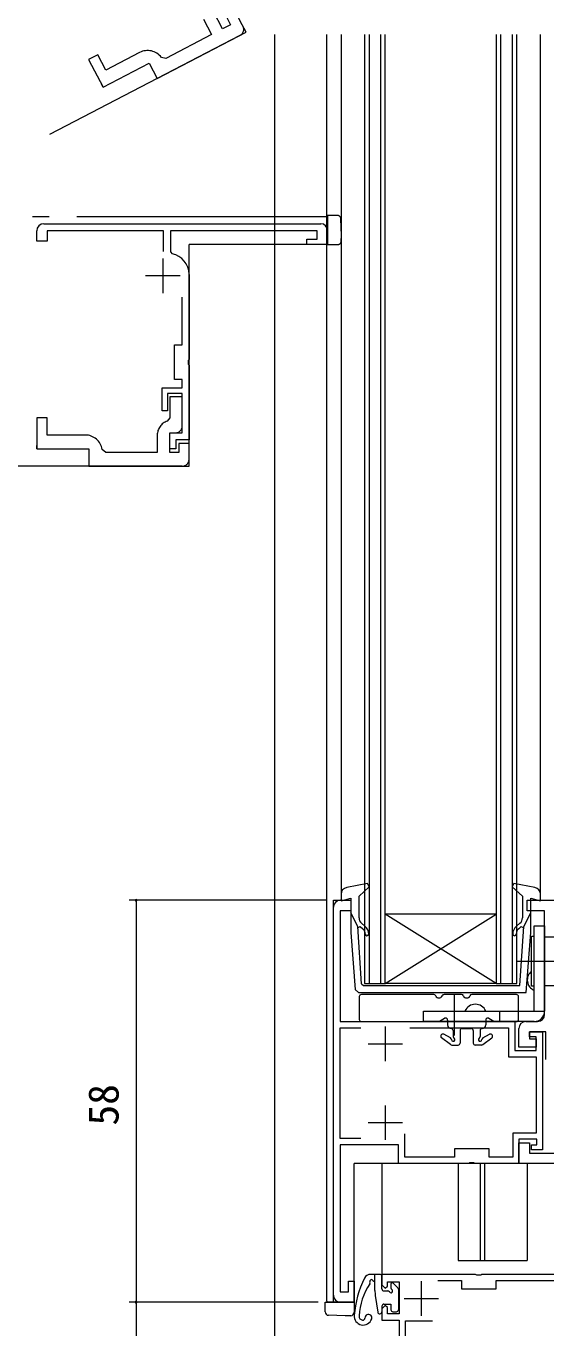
# Model space of a CAD drawing. Units: millimetres, scale not verified. Extents: x -495 to 495, y -800 to 801.
# Drawn here: x -326.4 to -251.3, y 15.6 to 203.6 of the extents above; entities that cross this region are included whole.
import ezdxf
from ezdxf.enums import TextEntityAlignment as Align

# ---------------------------------------------------------------- set-up
doc = ezdxf.new("R2010")
doc.units = ezdxf.units.MM
doc.header["$LTSCALE"] = 4
doc.linetypes.add('DOUBLE_CHAIN2', pattern=[12.8, 9, -1, 0.6, -0.6, 0.6, -1])
for name, color, linetype, lineweight in [('0-2_YKK_ZWAK', 2, 'Continuous', 9), ('0-3_YKK_11', 4, 'Continuous', 9), ('0-4_YKK_12', 6, 'Continuous', 9), ('0-5_YKK_13', 7, 'Continuous', 9)]:
    doc.layers.add(name, color=color, linetype=linetype, lineweight=lineweight)
doc.styles.add('ＭＳ ゴシック', font='')
doc.styles.get('ＭＳ ゴシック').set_extended_font_data('MS Gothic')

msp = doc.modelspace()

# ---------------------------------------------------------------- linework, layer by layer
at = {"layer": '0-2_YKK_ZWAK', "linetype": 'DOUBLE_CHAIN2'}
for p, q in [((-295.48, 202.234), (-322.978, 187.92)), ((-315.262, 194.755), (-315.493, 195.198)), ((-283.029, 176.036), (-334.829, 176.036)), ((-282.829, 175.836), (-283.029, 176.036)), ((-282.829, 175.836), (-282.829, 172.036)), ((-282.829, 172.036), (-302.829, 172.036)), ((-302.829, 141.036), (-302.829, 172.036)), ((-324.829, 142.536), (-324.829, 143.036)), ((-303.829, 140.036), (-334.829, 140.036))]:
    msp.add_line(p, q, dxfattribs=at)
at = {"layer": '0-2_YKK_ZWAK'}
for p, q in [((-282.993, 202.365), (-282.993, 19.565)), ((-280.893, 202.365), (-280.893, 78.234)), ((-276.793, 65.365), (-276.793, 202.365)), ((-275.193, 202.365), (-275.193, 65.365)), ((-274.493, 65.365), (-274.493, 202.365)), ((-257.793, 65.365), (-257.793, 202.365)), ((-256.193, 202.365), (-256.193, 65.365)), ((-255.493, 65.365), (-255.493, 202.365)), ((-252.093, 78.234), (-252.093, 202.365)), ((-258.493, 75.365), (-274.493, 75.365)), ((-258.493, 65.365), (-274.493, 75.365)), ((-274.493, 65.365), (-258.493, 75.365)), ((-258.493, 65.365), (-274.493, 65.365)), ((-278.993, 19.365), (-278.993, 39.365)), ((-247.993, 39.365), (-278.993, 39.365)), ((-274.993, 39.365), (-274.993, 23.365)), ((-260.793, 39.365), (-260.793, 25.365)), ((-260.193, 39.365), (-260.193, 25.365)), ((-253.993, 39.365), (-253.993, 25.365)), ((-271.493, 23.365), (-274.993, 23.365)), ((-282.793, 19.365), (-282.993, 19.565)), ((-278.993, 19.365), (-282.793, 19.365)), ((-282.793, 19.365), (-278.993, 19.365))]:
    msp.add_line(p, q, dxfattribs=at)
for points in [[(-290.493, 202.365), (-290.493, -3.135), (-287.493, -3.135)], [(-277.493, 202.365), (-277.493, 65.365), (-274.493, 65.365)], [(-258.493, 202.365), (-258.493, 65.365), (-255.493, 65.365)], [(-281.993, 19.365), (-281.993, 77.365), (-279.493, 77.365)], [(-263.993, 39.365), (-263.993, 25.365), (-253.993, 25.365)]]:
    msp.add_lwpolyline(points, dxfattribs=at)
at = {"layer": '0-2_YKK_ZWAK', "linetype": 'DOUBLE_CHAIN2'}
for centre, start, end in [((-295.942, 203.121), 297.5, 27.5), ((-303.829, 141.036), 270, 0)]:
    msp.add_arc(centre, 1, start, end, dxfattribs=at)
at = {"layer": '0-3_YKK_11', "linetype": 'DOUBLE_CHAIN2'}
for p, q in [((-282.829, 173.336), (-282.829, 175.753)), ((-281.413, 176.236), (-281.912, 176.236)), ((-282.829, 173.001), (-282.829, 173.336)), ((-282.829, 173.001), (-282.829, 172.036)), ((-282.829, 172.036), (-281.357, 172.036))]:
    msp.add_line(p, q, dxfattribs=at)
at = {"layer": '0-3_YKK_11'}
for p, q in [((-277.429, 73.64), (-277.936, 74.065)), ((-255.05, 74.065), (-255.557, 73.64)), ((-255.393, 68.565), (-247.893, 68.565)), ((-251.493, 68.567), (-245.993, 68.563)), ((-277.924, 65.331), (-277.626, 65.065)), ((-277.626, 65.065), (-266.493, 65.065)), ((-278.247, 63.465), (-278.247, 60.165)), ((-267.489, 63.765), (-277.947, 63.765)), ((-263.489, 63.765), (-266.006, 63.765)), ((-264.493, 57.865), (-264.493, 63.865)), ((-255.547, 63.765), (-262.006, 63.765)), ((-255.247, 60.165), (-255.247, 63.465)), ((-266.678, 59.905), (-265.947, 60.327)), ((-259.547, 60.327), (-258.817, 59.905)), ((-257.993, 61.365), (-257.993, 59.865)), ((-277.947, 59.865), (-266.828, 59.865)), ((-265.497, 60.067), (-265.497, 59.365)), ((-264.697, 58.565), (-264.697, 57.708)), ((-263.697, 58.565), (-263.697, 56.763)), ((-263.397, 58.865), (-262.097, 58.865)), ((-261.797, 58.565), (-261.797, 56.763)), ((-260.797, 58.565), (-260.797, 57.724)), ((-259.997, 60.067), (-259.997, 59.365)), ((-258.667, 59.865), (-255.547, 59.865)), ((-265.078, 56.525), (-266.382, 57.528)), ((-265.099, 57.489), (-266.052, 58.027)), ((-264.895, 56.463), (-263.997, 56.463)), ((-260.599, 56.463), (-261.497, 56.463)), ((-260.416, 56.525), (-259.112, 57.528)), ((-260.396, 57.489), (-259.442, 58.027)), ((-275.293, 23.365), (-276.62, 23.365)), ((-275.993, 21.032), (-275.993, 23.365)), ((-274.993, 21.265), (-274.993, 23.065)), ((-275.993, 22.365), (-276.032, 22.365)), ((-274.693, 20.965), (-274.154, 20.965)), ((-273.693, 21.965), (-273.693, 21.426)), ((-273.351, 22.107), (-272.681, 21.436)), ((-272.593, 21.224), (-272.593, 18.265)), ((-280.293, 19.365), (-282.71, 19.365)), ((-279.958, 19.365), (-280.293, 19.365)), ((-279.958, 19.365), (-278.993, 19.365)), ((-278.993, 19.365), (-278.993, 17.894)), ((-275.94, 20.305), (-275.59, 17.922)), ((-274.693, 19.065), (-273.693, 19.065)), ((-273.693, 19.065), (-273.693, 18.265)), ((-283.193, 17.949), (-283.193, 18.449)), ((-274.993, 18.765), (-274.993, 17.965)), ((-273.393, 17.965), (-272.893, 17.965))]:
    msp.add_line(p, q, dxfattribs=at)
at = {"layer": '0-3_YKK_11', "linetype": 'DOUBLE_CHAIN2'}
for points in [[(-281.912, 176.236), (-282.829, 176.236), (-282.829, 175.753)], [(-280.857, 172.518), (-280.829, 173.336), (-280.913, 175.753)]]:
    msp.add_lwpolyline(points, dxfattribs=at)
at = {"layer": '0-3_YKK_11'}
for points in [[(-278.293, 74.832), (-278.293, 77.965), (-276.832, 79.297), (-277.07, 79.775), (-280.075, 79.217)], [(-252.91, 79.217), (-255.916, 79.775), (-256.153, 79.297), (-254.693, 77.965), (-254.693, 74.832)], [(-280.893, 78.234), (-280.893, 77.27), (-279.493, 77.66), (-279.493, 72.736), (-278.844, 64.508), (-278.347, 64.065)], [(-278.347, 64.065), (-254.176, 64.065), (-253.493, 72.736), (-253.493, 77.66), (-252.093, 77.27), (-252.093, 78.234)], [(-277.924, 65.331), (-278.479, 73.565), (-279.493, 75.565)], [(-266.493, 65.065), (-255.08, 65.065), (-254.506, 73.565), (-253.493, 75.565)], [(-278.46, 73.402), (-278.133, 73.579), (-277.75, 73.257)], [(-255.236, 73.257), (-254.852, 73.579), (-254.525, 73.402)], [(-252.993, 61.365), (-252.993, 73.665), (-251.493, 73.665), (-251.493, 61.365)], [(-252.993, 64.965), (-253.393, 64.965), (-253.393, 72.165), (-252.993, 72.165)], [(-251.493, 65.065), (-250.093, 65.065), (-249.893, 65.265), (-249.893, 71.865), (-250.093, 72.065), (-251.493, 72.065)], [(-252.993, 59.865), (-268.993, 59.865), (-268.993, 61.365), (-251.493, 61.365)], [(-283.193, 18.449), (-283.193, 19.365), (-282.71, 19.365)], [(-279.475, 17.394), (-280.293, 17.365), (-282.71, 17.45)]]:
    msp.add_lwpolyline(points, dxfattribs=at)
at = {"layer": '0-3_YKK_11', "linetype": 'DOUBLE_CHAIN2'}
for centre, start, end in [((-281.413, 175.736), 2, 90), ((-281.357, 172.536), 270, 358)]:
    msp.add_arc(centre, 0.5, start, end, dxfattribs=at)
at = {"layer": '0-3_YKK_11'}
for centre, radius, start, end in [((-279.893, 78.234), 1, 100.51215, 180.00002), ((-253.093, 78.234), 1, 0, 79.48787), ((-277.293, 74.832), 1, 180.00002, 229.99998), ((-278.393, 72.491), 1.5, 0, 49.99996), ((-254.593, 72.491), 1.5, 130, 180.00002), ((-255.693, 74.832), 1, 310.00002, 0), ((-278.393, 72.491), 1, 0, 49.99996), ((-277.143, 72.491), 0.25, 180.00002, 0), ((-255.843, 72.491), 0.25, 180.00002, 0), ((-254.593, 72.491), 1, 130, 180.00002), ((-252.368, 65.865), 1.625, 129.10687, 247.38014), ((-277.947, 63.465), 0.3, 90, 180), ((-267.489, 63.465), 0.3, 22.02431, 90), ((-266.747, 63.765), 0.5, 202.02431, 337.97569), ((-266.006, 63.465), 0.3, 90, 157.97569), ((-263.489, 63.465), 0.3, 22.02431, 90), ((-262.747, 63.765), 0.5, 202.02431, 337.97569), ((-261.493, 60.74), 1.625, 22.61986, 157.38016), ((-262.006, 63.465), 0.3, 90, 157.97569), ((-255.547, 63.465), 0.3, 0, 90), ((-277.947, 60.165), 0.3, 180, 270), ((-265.797, 60.067), 0.3, 0, 120), ((-259.697, 60.067), 0.3, 60, 180), ((-255.547, 60.165), 0.3, 270, 0), ((-252.993, 61.365), 1.5, 270, 0), ((-266.828, 60.165), 0.3, 270, 300), ((-264.997, 59.365), 0.5, 180, 270), ((-264.997, 58.565), 0.3, 0, 90), ((-263.397, 58.565), 0.3, 90, 180), ((-262.097, 58.565), 0.3, 0, 90), ((-260.497, 58.565), 0.3, 90, 180), ((-260.497, 59.365), 0.5, 270, 0), ((-258.667, 60.165), 0.3, 240, 270), ((-266.2, 57.766), 0.3, 60.57262, 232.44031), ((-265.246, 57.228), 0.3, 3.62835, 60.57262), ((-264.895, 56.763), 0.3, 232.44031, 270), ((-264.697, 57.263), 0.25, 183.62835, 56.94427), ((-264.397, 57.724), 0.3, 180, 236.94427), ((-263.997, 56.763), 0.3, 270, 0), ((-261.497, 56.763), 0.3, 180, 270), ((-260.797, 57.263), 0.25, 123.05573, 356.37165), ((-261.097, 57.724), 0.3, 303.05573, 0), ((-260.599, 56.763), 0.3, 270, 307.55969), ((-260.248, 57.228), 0.3, 119.42738, 176.37165), ((-259.295, 57.766), 0.3, 307.55969, 119.42738), ((-264.04, 16.222), 15, 153.97405, 175.29437), ((-276.62, 22.365), 1, 90, 153.97405), ((-276.493, 22.365), 0.25, 33.05573, 201.94534), ((-275.293, 23.065), 0.3, 0, 90), ((-269.008, 16.845), 9.3, 146.38776, 176.69992), ((-277.003, 22.16), 0.3, 326.38776, 21.94534), ((-276.032, 22.665), 0.3, 213.05573, 270), ((-270.993, 21.032), 5, 180, 188.35589), ((-274.693, 21.265), 0.3, 180, 270), ((-274.154, 20.665), 0.3, 33.05573, 90), ((-273.693, 20.965), 0.25, 213.05573, 56.94427), ((-273.493, 21.965), 0.2, 45, 180), ((-273.393, 21.426), 0.3, 180, 236.94427), ((-272.893, 21.224), 0.3, 0, 45), ((-274.693, 18.765), 0.3, 90, 180), ((-282.693, 17.949), 0.5, 180, 268), ((-279.493, 17.893), 0.5, 272, 0), ((-277.694, 17.346), 1.3, 175.29437, 340.99317), ((-277.694, 17.346), 0.6, 176.69992, 261.80009), ((-277.736, 17.049), 0.3, 261.80009, 2.60701), ((-276.937, 17.086), 0.5, 340.99317, 182.60701), ((-275.293, 17.965), 0.3, 188.35589, 0), ((-273.393, 18.265), 0.3, 180, 270), ((-272.893, 18.265), 0.3, 270, 0)]:
    msp.add_arc(centre, radius, start, end, dxfattribs=at)
at = {"layer": '0-4_YKK_12'}
for p, q in [((-282.993, 77.365), (-311.493, 77.365)), ((-310.493, 77.365), (-310.493, 19.365)), ((-284.193, 19.365), (-311.493, 19.365)), ((-284.193, 19.365), (-311.493, 19.365)), ((-310.493, 19.365), (-310.493, 2.865))]:
    msp.add_line(p, q, dxfattribs=at)
for centre, start, end in [((-310.493, 77.365), 90, 270), ((-310.493, 77.365), 270, 90), ((-310.493, 19.365), 90, 270), ((-310.493, 19.365), 90, 270), ((-310.493, 19.365), 270, 90), ((-310.493, 19.365), 270, 90)]:
    msp.add_arc(centre, 0.128, start, end, dxfattribs=at)
at = {"layer": '0-5_YKK_13'}
for p, q in [((-323.829, 175.036), (-283.829, 175.036)), ((-306.629, 170.036), (-306.629, 165.036)), ((-304.129, 167.536), (-309.129, 167.536)), ((-281.993, 20.365), (-281.993, 76.365)), ((-274.493, 59.165), (-274.493, 54.165)), ((-254.193, 59.865), (-252.493, 59.865)), ((-276.993, 56.665), (-271.993, 56.665)), ((-274.493, 47.765), (-274.493, 42.765)), ((-276.993, 45.265), (-271.993, 45.265)), ((-278.049, 42.965), (-280.993, 42.965)), ((-269.293, 22.365), (-269.293, 17.365)), ((-266.893, 22.465), (-263.493, 22.465)), ((-271.793, 19.865), (-266.793, 19.865))]:
    msp.add_line(p, q, dxfattribs=at)
at = {"layer": '0-5_YKK_13', "linetype": 'DOUBLE_CHAIN2'}
for points in [[(-307.455, 196), (-294.593, 202.696), (-295.147, 203.76), (-296.117, 205.623), (-297.448, 204.93), (-296.847, 203.777), (-298, 203.177), (-299.293, 205.661), (-298.584, 206.03)], [(-300.751, 204.563), (-299.597, 202.346), (-306.198, 198.909), (-306.828, 199.051)], [(-309.976, 199.761), (-314.855, 197.221), (-316.009, 199.439), (-317.34, 198.746), (-315.262, 194.755), (-308.609, 198.218), (-307.455, 196)], [(-303.829, 145.836), (-303.829, 150.036), (-305.629, 150.036), (-305.629, 147.01), (-305.975, 146.534)], [(-317.829, 144.536), (-323.329, 144.536), (-323.329, 147.036), (-324.829, 147.036), (-324.829, 142.536), (-317.329, 142.536), (-317.329, 140.036)], [(-317.329, 140.036), (-302.829, 140.036), (-302.829, 141.236), (-302.829, 143.336), (-304.329, 143.336), (-304.329, 142.036), (-305.629, 142.036), (-305.629, 144.836), (-304.829, 144.836)], [(-307.429, 144.536), (-307.429, 142.036), (-314.871, 142.036), (-315.364, 142.453)]]:
    msp.add_lwpolyline(points, dxfattribs=at)
at = {"layer": '0-5_YKK_13'}
for points in [[(-306.529, 171.03), (-306.529, 174.036), (-323.329, 174.036), (-323.329, 172.536), (-324.829, 172.536), (-324.829, 174.036)], [(-282.829, 174.036), (-282.829, 172.036), (-285.829, 172.036), (-285.829, 172.836), (-284.329, 172.836), (-284.329, 174.036), (-305.529, 174.036), (-305.529, 170.981), (-305.283, 170.686)], [(-302.829, 167.736), (-302.829, 155.494), (-302.949, 155.311), (-302.949, 154.761), (-302.829, 154.578), (-302.829, 143.836), (-304.729, 143.836), (-304.729, 142.536), (-305.629, 142.536), (-305.629, 144.836), (-303.829, 144.836), (-303.829, 150.536), (-305.929, 150.536), (-305.929, 148.036), (-306.729, 148.036), (-306.729, 151.336), (-303.829, 151.336), (-303.829, 152.536), (-304.929, 152.536), (-304.929, 157.536), (-303.829, 157.536), (-303.829, 164.425)], [(-280.993, 77.365), (-279.493, 77.365), (-279.493, 75.865), (-280.993, 75.865), (-280.993, 59.865), (-255.793, 59.865), (-255.793, 55.665), (-252.693, 55.665), (-252.693, 57.665), (-253.693, 57.665), (-253.693, 58.365), (-251.793, 58.365), (-251.793, 41.365), (-253.393, 41.365), (-253.393, 42.065), (-252.593, 42.065), (-252.593, 42.865), (-255.193, 42.865), (-255.193, 39.365), (-261.534, 39.365), (-261.718, 39.485), (-262.268, 39.485), (-262.451, 39.365), (-272.593, 39.365), (-272.593, 42.065), (-280.993, 42.065), (-280.993, 20.865), (-279.793, 20.865), (-279.793, 22.365), (-278.993, 22.365), (-278.993, 19.365), (-280.993, 19.365)], [(-249.493, 77.365), (-249.493, 53.865), (-246.993, 53.865), (-246.993, 39.365), (-255.193, 39.365), (-255.193, 42.365), (-253.693, 42.365), (-253.693, 40.865), (-248.793, 40.865), (-248.793, 51.581), (-249.239, 52.078)], [(-251.493, 60.865), (-251.493, 75.865), (-253.993, 75.865), (-253.993, 77.365), (-249.493, 77.365)], [(-278.049, 42.965), (-280.993, 42.965), (-280.993, 58.965), (-278.05, 58.965)], [(-270.936, 58.965), (-256.693, 58.965), (-256.693, 54.765), (-252.693, 54.765), (-252.693, 43.765), (-256.093, 43.765), (-256.093, 40.265), (-259.493, 40.265), (-259.493, 41.465), (-264.493, 41.465), (-264.493, 40.265), (-271.693, 40.265), (-271.693, 43.64)], [(-251.293, 54.365), (-251.293, 58.365), (-253.693, 58.365), (-253.693, 57.365), (-252.693, 57.365), (-252.693, 56.165), (-255.193, 56.165), (-255.193, 58.865)], [(-241.993, 47.265), (-240.493, 47.265), (-240.493, 26.865), (-243.693, 26.865), (-243.693, 23.365), (-260.534, 23.365), (-260.718, 23.245), (-261.268, 23.245), (-261.451, 23.365), (-274.993, 23.365), (-274.993, 21.865), (-274.493, 21.365), (-274.193, 21.665), (-274.193, 22.265), (-272.493, 22.265), (-272.493, 17.665), (-274.193, 17.665), (-274.193, 18.565), (-274.493, 18.865), (-274.993, 18.365), (-274.993, 16.765), (-272.493, 16.765), (-272.493, 3.365)], [(-242.793, 23.465), (-242.793, 25.965), (-235.293, 25.965), (-235.293, 4.865), (-247.052, 4.865), (-256.593, 4.365), (-271.593, 4.365), (-271.593, 16.665), (-267.693, 16.665)], [(-266.893, 22.465), (-263.493, 22.465), (-263.493, 21.265), (-258.493, 21.265), (-258.493, 22.465), (-243.793, 22.465)]]:
    msp.add_lwpolyline(points, dxfattribs=at)
at = {"layer": '0-5_YKK_13', "linetype": 'DOUBLE_CHAIN2'}
for centre, radius, start, end in [((-308.822, 197.544), 2.5, 37.09407, 117.5), ((-305.329, 144.536), 2.1, 107.92021, 180), ((-304.829, 145.836), 1, 270, 0), ((-317.829, 142.036), 2.5, 9.59407, 90)]:
    msp.add_arc(centre, radius, start, end, dxfattribs=at)
at = {"layer": '0-5_YKK_13'}
for centre, radius, start, end in [((-323.829, 174.036), 1, 90.00001, 179.99999), ((-283.829, 174.036), 1, 0.00001, 89.99999), ((-305.829, 167.736), 3, 0.00002, 79.52432), ((-280.993, 76.365), 1, 90.00001, 179.99999), ((-252.493, 60.865), 1, 270.00001, 359.99999), ((-254.193, 58.865), 1, 90.00001, 179.99999), ((-280.993, 20.365), 1, 180.00001, 269.99999)]:
    msp.add_arc(centre, radius, start, end, dxfattribs=at)

# ---------------------------------------------------------------- texts
at = {"layer": '0-4_YKK_12', "style": 'ＭＳ ゴシック'}
msp.add_text('58', height=4.399, rotation=90, dxfattribs=at).set_placement((-311.693, 44.845), align=Align.BOTTOM_LEFT)

doc.saveas('drawing.dxf')
